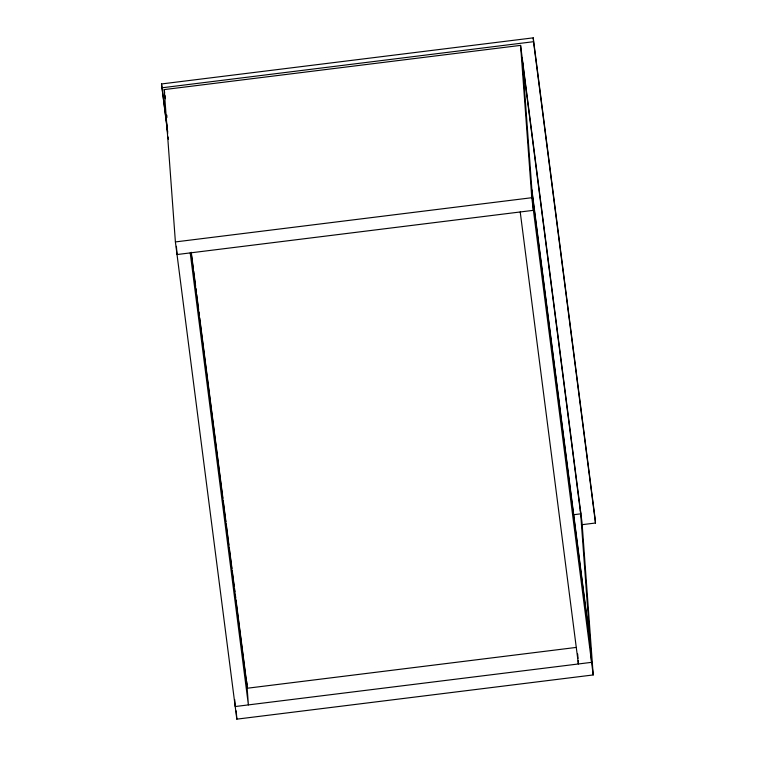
<?xml version="1.0" encoding="UTF-8"?>
<svg xmlns="http://www.w3.org/2000/svg" width="757" height="757" viewBox="0 0 757 757"><rect width="100%" height="100%" fill="white"/><g stroke="black" fill="none" stroke-linecap="round" stroke-linejoin="round"><path stroke-width="1.14" d="M167.685 133.478L161.525 83.951L533.231 37.85L595.191 519.17L595.475 523.021L581.404 524.762M161.809 87.812L533.515 41.701L533.231 37.85M164.212 89.591L520.589 45.382L582.029 522.604L593.214 674.941L236.827 719.15L175.397 241.928L164.212 89.591L164.657 93.026M175.397 241.928L531.783 197.719L520.589 45.382M573.711 514.713L580.685 513.852L522.5 61.847M576.304 647.415L247.17 688.245L191.095 252.639M533.515 41.701L595.475 523.021M531.897 189.818L590.082 641.822M532.18 193.669L590.365 645.674M531.783 197.719L593.214 674.941M520.22 211.969L578.405 663.965L578.159 660.634M191.266 252.299L193.376 268.688M193.678 271.034L195.637 286.25M195.94 288.597L196.385 292.107M196.688 294.454L198.646 309.67M198.949 312.016L199.403 315.527M199.706 317.874L222.918 498.201M223.22 500.547L225.936 521.62M226.239 523.967L228.945 545.04M229.248 547.387L231.964 568.46M232.267 570.806L234.225 586.022M234.528 588.369L234.973 591.879M235.276 594.226L235.73 597.737M236.033 600.074L246.886 684.385M190.206 252.904L248.391 704.899L246.668 681.461M164.95 95.325L165.395 98.76M161.525 83.951L167.704 131.973M168.139 136.998L168.442 139.335M580.401 510L591.586 662.337L235.209 706.536L234.689 699.506M577.667 653.972L577.998 658.42M522.216 57.996L533.401 210.332L177.024 254.541L176.419 246.337M236.231 710.946L236.827 719.15M166.777 115.092L166.956 117.43"/></g></svg>
